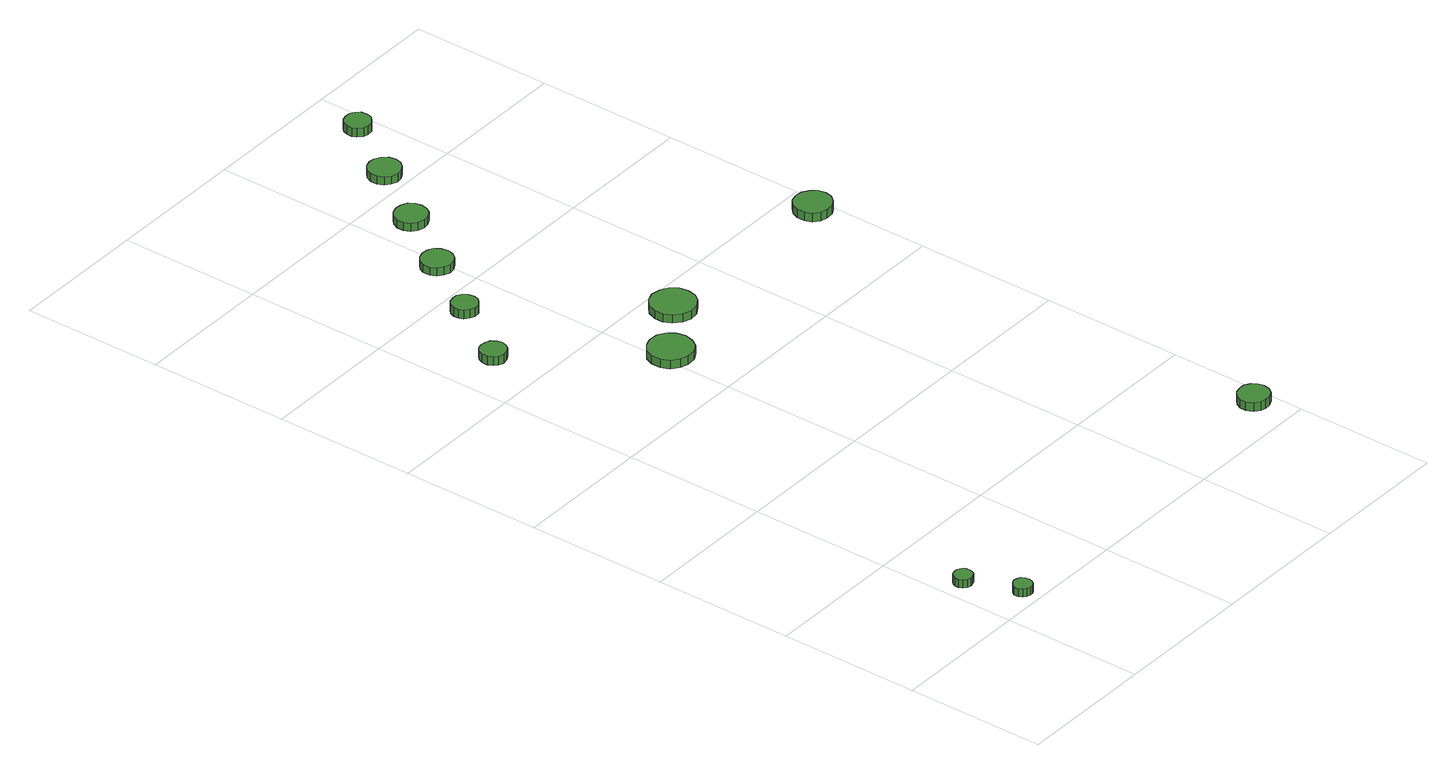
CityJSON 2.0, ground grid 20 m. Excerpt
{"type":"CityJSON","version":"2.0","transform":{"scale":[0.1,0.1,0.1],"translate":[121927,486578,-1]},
"CityObjects":{
"tree1":{"type":"SolitaryVegetationObject","attributes":{"function":"something"},"geometry":[{"type":"MultiSurface","lod":"1","boundaries":[[[0,1,2,3,4,5,6,7,8,9,10,11,12,13,14]],[[15,16,17,18,19,20,21,22,23,24,25,26,27,28,29]],[[0,29,28,1]],[[1,28,27,2]],[[2,27,26,3]],[[3,26,25,4]],[[4,25,24,5]],[[5,24,23,6]],[[6,23,22,7]],[[7,22,21,8]],[[8,21,20,9]],[[9,20,19,10]],[[10,19,18,11]],[[11,18,17,12]],[[12,17,16,13]],[[13,16,15,14]],[[14,15,29,0]]]}]},
"tree2":{"type":"SolitaryVegetationObject","attributes":{"function":"something"},"geometry":[{"type":"MultiSurface","lod":"1","boundaries":[[[30,31,32,33,34,35,36,37,38,39,40,41,42,43,44]],[[45,46,47,48,49,50,51,52,53,54,55,56,57,58,59]],[[30,59,58,31]],[[31,58,57,32]],[[32,57,56,33]],[[33,56,55,34]],[[34,55,54,35]],[[35,54,53,36]],[[36,53,52,37]],[[37,52,51,38]],[[38,51,50,39]],[[39,50,49,40]],[[40,49,48,41]],[[41,48,47,42]],[[42,47,46,43]],[[43,46,45,44]],[[44,45,59,30]]]}]},
"tree3":{"type":"SolitaryVegetationObject","attributes":{"function":"something"},"geometry":[{"type":"MultiSurface","lod":"1","boundaries":[[[60,61,62,63,64,65,66,67,68,69,70,71,72,73,74]],[[75,76,77,78,79,80,81,82,83,84,85,86,87,88,89]],[[60,89,88,61]],[[61,88,87,62]],[[62,87,86,63]],[[63,86,85,64]],[[64,85,84,65]],[[65,84,83,66]],[[66,83,82,67]],[[67,82,81,68]],[[68,81,80,69]],[[69,80,79,70]],[[70,79,78,71]],[[71,78,77,72]],[[72,77,76,73]],[[73,76,75,74]],[[74,75,89,60]]]}]},
"tree4":{"type":"SolitaryVegetationObject","attributes":{"function":"something"},"geometry":[{"type":"MultiSurface","lod":"1","boundaries":[[[90,91,92,93,94,95,96,97,98,99,100,101,102,103,104]],[[105,106,107,108,109,110,111,112,113,114,115,116,117,118,119]],[[90,119,118,91]],[[91,118,117,92]],[[92,117,116,93]],[[93,116,115,94]],[[94,115,114,95]],[[95,114,113,96]],[[96,113,112,97]],[[97,112,111,98]],[[98,111,110,99]],[[99,110,109,100]],[[100,109,108,101]],[[101,108,107,102]],[[102,107,106,103]],[[103,106,105,104]],[[104,105,119,90]]]}]},
"tree5":{"type":"SolitaryVegetationObject","attributes":{"function":"something"},"geometry":[{"type":"MultiSurface","lod":"1","boundaries":[[[120,121,122,123,124,125,126,127,128,129,130,131,132,133,134]],[[135,136,137,138,139,140,141,142,143,144,145,146,147,148,149]],[[120,149,148,121]],[[121,148,147,122]],[[122,147,146,123]],[[123,146,145,124]],[[124,145,144,125]],[[125,144,143,126]],[[126,143,142,127]],[[127,142,141,128]],[[128,141,140,129]],[[129,140,139,130]],[[130,139,138,131]],[[131,138,137,132]],[[132,137,136,133]],[[133,136,135,134]],[[134,135,149,120]]]}]},
"tree6":{"type":"SolitaryVegetationObject","attributes":{"function":"something"},"geometry":[{"type":"MultiSurface","lod":"1","boundaries":[[[150,151,152,153,154,155,156,157,158,159,160,161,162,163,164]],[[165,166,167,168,169,170,171,172,173,174,175,176,177,178,179]],[[150,179,178,151]],[[151,178,177,152]],[[152,177,176,153]],[[153,176,175,154]],[[154,175,174,155]],[[155,174,173,156]],[[156,173,172,157]],[[157,172,171,158]],[[158,171,170,159]],[[159,170,169,160]],[[160,169,168,161]],[[161,168,167,162]],[[162,167,166,163]],[[163,166,165,164]],[[164,165,179,150]]]}]},
"tree7":{"type":"SolitaryVegetationObject","attributes":{"function":"something"},"geometry":[{"type":"MultiSurface","lod":"1","boundaries":[[[180,181,182,183,184,185,186,187,188,189,190,191,192,193,194]],[[195,196,197,198,199,200,201,202,203,204,205,206,207,208,209]],[[180,209,208,181]],[[181,208,207,182]],[[182,207,206,183]],[[183,206,205,184]],[[184,205,204,185]],[[185,204,203,186]],[[186,203,202,187]],[[187,202,201,188]],[[188,201,200,189]],[[189,200,199,190]],[[190,199,198,191]],[[191,198,197,192]],[[192,197,196,193]],[[193,196,195,194]],[[194,195,209,180]]]}]},
"tree8":{"type":"SolitaryVegetationObject","attributes":{"function":"something"},"geometry":[{"type":"MultiSurface","lod":"1","boundaries":[[[210,211,212,213,214,215,216,217,218,219,220,221,222,223,224]],[[225,226,227,228,229,230,231,232,233,234,235,236,237,238,239]],[[210,239,238,211]],[[211,238,237,212]],[[212,237,236,213]],[[213,236,235,214]],[[214,235,234,215]],[[215,234,233,216]],[[216,233,232,217]],[[217,232,231,218]],[[218,231,230,219]],[[219,230,229,220]],[[220,229,228,221]],[[221,228,227,222]],[[222,227,226,223]],[[223,226,225,224]],[[224,225,239,210]]]}]},
"tree9":{"type":"SolitaryVegetationObject","attributes":{"function":"something"},"geometry":[{"type":"MultiSurface","lod":"1","boundaries":[[[240,241,242,243,244,245,246,247,248,249,250,251,252,253,254]],[[255,256,257,258,259,260,261,262,263,264,265,266,267,268,269]],[[240,269,268,241]],[[241,268,267,242]],[[242,267,266,243]],[[243,266,265,244]],[[244,265,264,245]],[[245,264,263,246]],[[246,263,262,247]],[[247,262,261,248]],[[248,261,260,249]],[[249,260,259,250]],[[250,259,258,251]],[[251,258,257,252]],[[252,257,256,253]],[[253,256,255,254]],[[254,255,269,240]]]}]},
"tree10":{"type":"SolitaryVegetationObject","attributes":{"function":"something"},"geometry":[{"type":"MultiSurface","lod":"1","boundaries":[[[270,271,272,273,274,275,276,277,278,279,280,281,282,283,284]],[[285,286,287,288,289,290,291,292,293,294,295,296,297,298,299]],[[270,299,298,271]],[[271,298,297,272]],[[272,297,296,273]],[[273,296,295,274]],[[274,295,294,275]],[[275,294,293,276]],[[276,293,292,277]],[[277,292,291,278]],[[278,291,290,279]],[[279,290,289,280]],[[280,289,288,281]],[[281,288,287,282]],[[282,287,286,283]],[[283,286,285,284]],[[284,285,299,270]]]}]},
"tree11":{"type":"SolitaryVegetationObject","attributes":{"function":"something"},"geometry":[{"type":"MultiSurface","lod":"1","boundaries":[[[300,301,302,303,304,305,306,307,308,309,310,311,312,313,314]],[[315,316,317,318,319,320,321,322,323,324,325,326,327,328,329]],[[300,329,328,301]],[[301,328,327,302]],[[302,327,326,303]],[[303,326,325,304]],[[304,325,324,305]],[[305,324,323,306]],[[306,323,322,307]],[[307,322,321,308]],[[308,321,320,309]],[[309,320,319,310]],[[310,319,318,311]],[[311,318,317,312]],[[312,317,316,313]],[[313,316,315,314]],[[314,315,329,300]]]}]},
"tree12":{"type":"SolitaryVegetationObject","attributes":{"function":"something"},"geometry":[{"type":"MultiSurface","lod":"1","boundaries":[[[330,331,332,333,334,335,336,337,338,339,340,341,342,343,344]],[[345,346,347,348,349,350,351,352,353,354,355,356,357,358,359]],[[330,359,358,331]],[[331,358,357,332]],[[332,357,356,333]],[[333,356,355,334]],[[334,355,354,335]],[[335,354,353,336]],[[336,353,352,337]],[[337,352,351,338]],[[338,351,350,339]],[[339,350,349,340]],[[340,349,348,341]],[[341,348,347,342]],[[342,347,346,343]],[[343,346,345,344]],[[344,345,359,330]]]}]}
},
"vertices":[
[32,87,29],[31,93,29],[28,97,29],[23,100,29],[18,100,29],[12,99,29],[8,95,29],[6,90,29],[6,85,29],[8,80,29],[12,76,29],[18,74,29],[23,75,29],[28,78,29],[31,82,29],[31,82,17],[28,78,17],[23,75,17],[18,74,17],[12,76,17],[8,80,17],[6,85,17],[6,90,17],[8,95,17],[12,99,17],[18,100,17],[23,100,17],[28,97,17],[31,93,17],[32,87,17],
[60,15,30],[59,20,30],[56,25,30],[51,27,30],[46,28,30],[41,26,30],[37,23,30],[34,18,30],[34,12,30],[37,7,30],[41,4,30],[46,2,30],[51,2,30],[56,5,30],[59,10,30],[59,10,18],[56,5,18],[51,2,18],[46,2,18],[41,4,18],[37,7,18],[34,12,18],[34,18,18],[37,23,18],[41,26,18],[46,28,18],[51,27,18],[56,25,18],[59,20,18],[60,15,18],
[81,866,27],[79,873,27],[75,880,27],[68,883,27],[60,884,27],[53,882,27],[48,877,27],[45,870,27],[45,862,27],[48,855,27],[53,850,27],[60,848,27],[68,849,27],[75,853,27],[79,859,27],[79,859,14],[75,853,14],[68,849,14],[60,848,14],[53,850,14],[48,855,14],[45,862,14],[45,870,14],[48,877,14],[53,882,14],[60,884,14],[68,883,14],[75,880,14],[79,873,14],[81,866,14],
[229,689,31],[226,702,31],[219,712,31],[208,719,31],[195,720,31],[183,716,31],[173,708,31],[168,696,31],[168,683,31],[173,671,31],[183,663,31],[195,659,31],[208,660,31],[219,666,31],[226,677,31],[226,677,18],[219,666,18],[208,660,18],[195,659,18],[183,663,18],[173,671,18],[168,683,18],[168,696,18],[173,708,18],[183,716,18],[195,720,18],[208,719,18],[219,712,18],[226,702,18],[229,689,18],
[145,961,24],[144,969,24],[139,975,24],[133,979,24],[125,979,24],[118,977,24],[112,972,24],[109,965,24],[109,958,24],[112,951,24],[118,946,24],[125,943,24],[133,944,24],[139,948,24],[144,954,24],[144,954,11],[139,948,11],[133,944,11],[125,943,11],[118,946,11],[112,951,11],[109,958,11],[109,965,11],[112,972,11],[118,977,11],[125,979,11],[133,979,11],[139,975,11],[144,969,11],[145,961,11],
[209,1051,22],[207,1060,22],[202,1068,22],[194,1072,22],[185,1073,22],[176,1070,22],[169,1064,22],[165,1056,22],[165,1046,22],[169,1038,22],[176,1032,22],[185,1029,22],[194,1030,22],[202,1035,22],[207,1042,22],[207,1042,10],[202,1035,10],[194,1030,10],[185,1029,10],[176,1032,10],[169,1038,10],[165,1046,10],[165,1056,10],[169,1064,10],[176,1070,10],[185,1073,10],[194,1072,10],[202,1068,10],[207,1060,10],[209,1051,10],
[311,749,31],[309,761,31],[301,772,31],[290,778,31],[277,780,31],[265,776,31],[255,767,31],[250,755,31],[250,742,31],[255,731,31],[265,722,31],[277,718,31],[290,719,31],[301,726,31],[309,736,31],[309,736,19],[301,726,19],[290,719,19],[277,718,19],[265,722,19],[255,731,19],[250,742,19],[250,755,19],[255,767,19],[265,776,19],[277,780,19],[290,778,19],[301,772,19],[309,761,19],[311,749,19],
[272,1141,20],[270,1150,20],[265,1158,20],[256,1162,20],[247,1163,20],[238,1160,20],[231,1154,20],[227,1145,20],[227,1136,20],[231,1127,20],[238,1121,20],[247,1118,20],[256,1119,20],[265,1124,20],[270,1132,20],[270,1132,8],[265,1124,8],[256,1119,8],[247,1118,8],[238,1121,8],[231,1127,8],[227,1136,8],[227,1145,8],[231,1154,8],[238,1160,8],[247,1163,8],[256,1162,8],[265,1158,8],[270,1150,8],[272,1141,8],
[599,57,18],[597,66,18],[592,73,18],[584,78,18],[575,78,18],[567,76,18],[560,70,18],[556,62,18],[556,53,18],[560,44,18],[567,38,18],[575,36,18],[584,37,18],[592,41,18],[597,48,18],[597,48,5],[592,41,5],[584,37,5],[575,36,5],[567,38,5],[560,44,5],[556,53,5],[556,62,5],[560,70,5],[567,76,5],[575,78,5],[584,78,5],[592,73,5],[597,66,5],[599,57,5],
[334,1230,20],[332,1240,20],[326,1247,20],[318,1252,20],[309,1253,20],[300,1250,20],[293,1244,20],[289,1235,20],[289,1226,20],[293,1217,20],[300,1211,20],[309,1208,20],[318,1209,20],[326,1214,20],[332,1221,20],[332,1221,8],[326,1214,8],[318,1209,8],[309,1208,8],[300,1211,8],[293,1217,8],[289,1226,8],[289,1235,8],[293,1244,8],[300,1250,8],[309,1253,8],[318,1252,8],[326,1247,8],[332,1240,8],[334,1230,8],
[392,1321,20],[391,1329,20],[386,1335,20],[380,1339,20],[372,1339,20],[365,1337,20],[359,1332,20],[356,1325,20],[356,1317,20],[359,1311,20],[365,1305,20],[372,1303,20],[380,1304,20],[386,1308,20],[391,1314,20],[391,1314,7],[386,1308,7],[380,1304,7],[372,1303,7],[365,1305,7],[359,1311,7],[356,1317,7],[356,1325,7],[359,1332,7],[365,1337,7],[372,1339,7],[380,1339,7],[386,1335,7],[391,1329,7],[392,1321,7],
[597,751,26],[595,762,26],[588,770,26],[579,776,26],[568,777,26],[558,774,26],[550,766,26],[546,757,26],[546,746,26],[550,736,26],[558,729,26],[568,726,26],[579,727,26],[588,732,26],[595,741,26],[595,741,13],[588,732,13],[579,727,13],[568,726,13],[558,729,13],[550,736,13],[546,746,13],[546,757,13],[550,766,13],[558,774,13],[568,777,13],[579,776,13],[588,770,13],[595,762,13],[597,751,13]
]}
